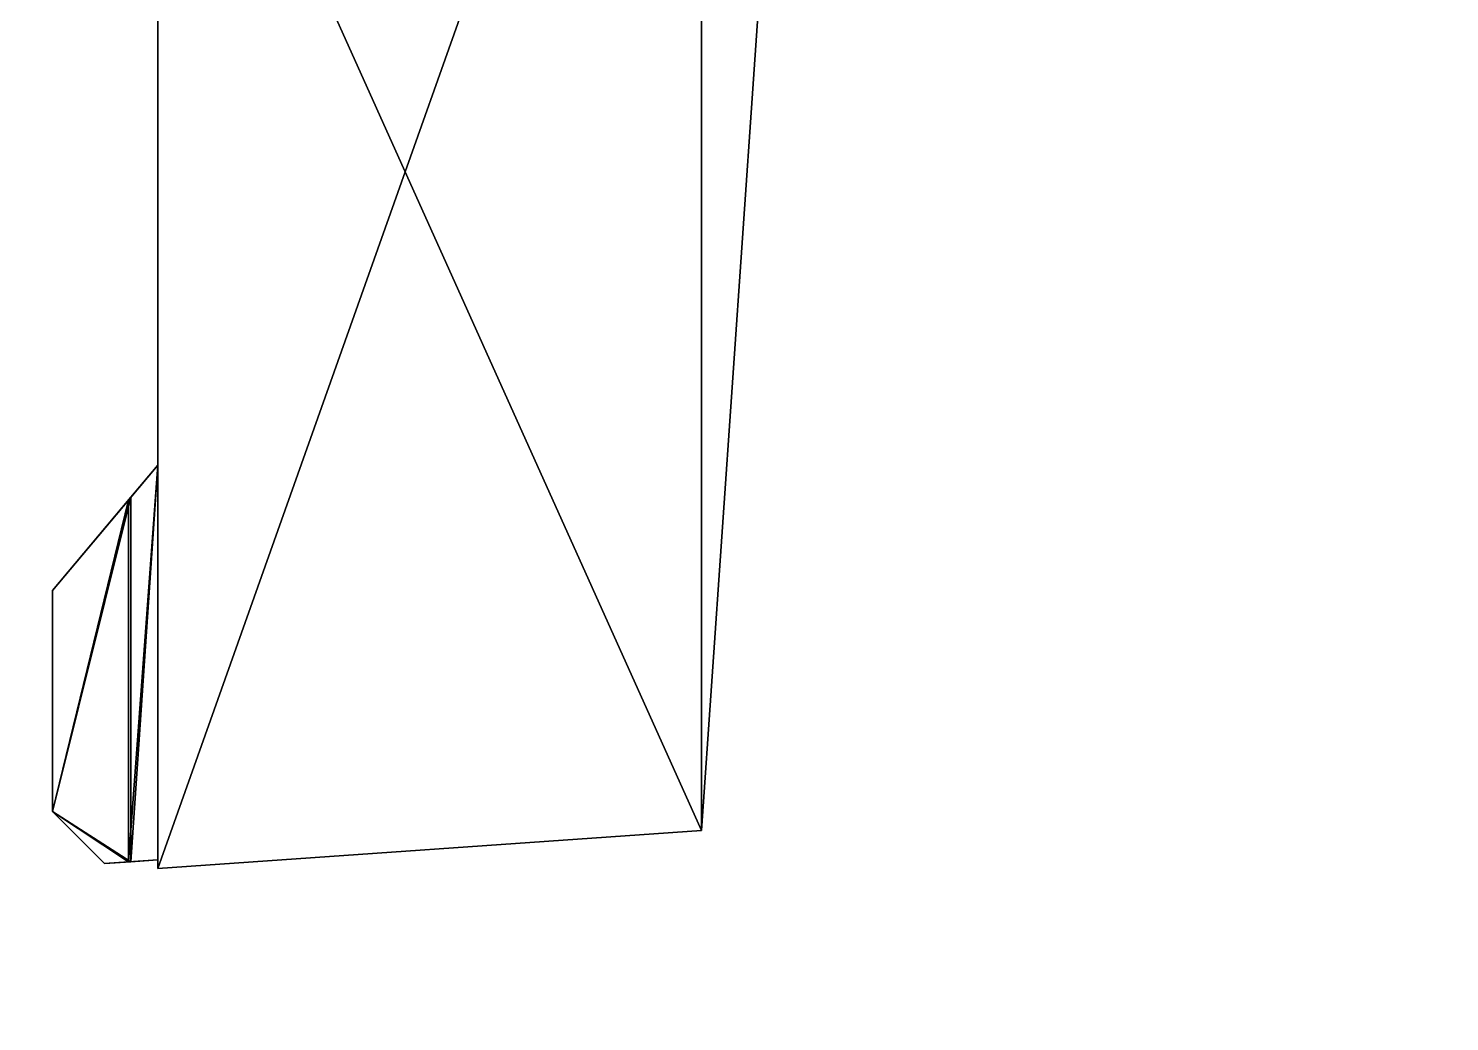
# Model space of a CAD drawing. Extents: x -469 to 3226, y 1395 to 4288.
# Drawn here: x 333.2 to 387.9, y 2044.2 to 2082.4 of the extents above; entities that cross this region are included whole.
import ezdxf

# ---------------------------------------------------------------- set-up
doc = ezdxf.new("R2010")
doc.units = 0
for name, color, linetype in [('LAYER0', 7, 'CONTINUOUS'), ('LAYER1', 7, 'CONTINUOUS'), ('LAYER15', 253, 'CONTINUOUS'), ('LAYER18', 253, 'CONTINUOUS'), ('LAYER21', 253, 'CONTINUOUS'), ('LAYER24', 253, 'CONTINUOUS'), ('LAYER27', 253, 'CONTINUOUS'), ('LAYER3', 7, 'CONTINUOUS'), ('LAYER4', 7, 'CONTINUOUS')]:
    doc.layers.add(name, color=color, linetype=linetype)

msp = doc.modelspace()

# ---------------------------------------------------------------- linework, layer by layer
at = {"layer": 'LAYER0', "invisible_edges": 1}
for points in [[(3116.174, 4288.024, -5), (-468.8259, 1395.024, -5), (-468.8259, 4288.024, -5), (3116.174, 4288.024, -5)], [(-468.8259, 1395.024, -5), (3116.174, 4288.024, -5), (3116.174, 1395.024, -5), (-468.8259, 1395.024, -5)], [(3116.174, 1395.024), (-468.8259, 4288.024), (-468.8259, 1395.024), (3116.174, 1395.024)], [(-468.8259, 4288.024), (3116.174, 1395.024), (3116.174, 4288.024), (-468.8259, 4288.024)]]:
    msp.add_3dface(points, dxfattribs=at)
at = {"layer": 'LAYER15'}
for points in [[(338.1741, 2050.066, 191.8), (359.0996, 2051.53, 191.8), (359.0996, 2109.035, 191.8), (338.1741, 2050.066, 191.8)], [(338.1741, 2050.066, 191.8), (359.0996, 2109.035, 191.8), (338.1741, 2098.064, 191.8), (338.1741, 2050.066, 191.8)], [(359.0996, 2051.53, 174.2), (338.1741, 2098.064, 174.2), (359.0996, 2109.035, 174.2), (359.0996, 2051.53, 174.2)], [(359.0996, 2109.035, 175.6), (363.0741, 2109.035, 175.6), (359.0996, 2051.53, 175.6), (359.0996, 2109.035, 175.6)], [(363.0741, 2109.035, 190.4), (359.0996, 2109.035, 190.4), (359.0996, 2051.53, 190.4), (363.0741, 2109.035, 190.4)], [(363.0741, 2109.035, 190.4), (359.0996, 2051.53, 190.4), (359.0996, 2051.53, 175.6), (363.0741, 2109.035, 190.4)], [(363.0741, 2109.035, 190.4), (359.0996, 2051.53, 175.6), (363.0741, 2109.035, 175.6), (363.0741, 2109.035, 190.4)], [(359.0996, 2109.035, 174.2), (359.0996, 2109.035, 175.6), (359.0996, 2051.53, 175.6), (359.0996, 2109.035, 174.2)], [(359.0996, 2109.035, 174.2), (359.0996, 2051.53, 175.6), (359.0996, 2051.53, 174.2), (359.0996, 2109.035, 174.2)], [(359.0996, 2051.53, 191.8), (359.0996, 2051.53, 190.4), (359.0996, 2109.035, 191.8), (359.0996, 2051.53, 191.8)], [(359.0996, 2109.035, 191.8), (359.0996, 2051.53, 190.4), (359.0996, 2109.035, 190.4), (359.0996, 2109.035, 191.8)], [(338.1741, 2050.066, 174.2), (338.1741, 2050.066, 191.8), (338.1741, 2098.064, 191.8), (338.1741, 2050.066, 174.2)], [(338.1741, 2050.066, 174.2), (338.1741, 2098.064, 191.8), (338.1741, 2098.064, 174.2), (338.1741, 2050.066, 174.2)], [(359.0996, 2051.53, 174.2), (338.1741, 2050.066, 174.2), (338.1741, 2098.064, 174.2), (359.0996, 2051.53, 174.2)], [(338.1741, 2065.589, 191.1709), (337.0501, 2064.25, 191.525), (337.1424, 2064.359, 192.125), (338.1741, 2065.589, 191.1709)], [(337.0501, 2064.25, 191.525), (338.1741, 2065.589, 191.1709), (337.0501, 2050.315, 191.525), (337.0501, 2064.25, 191.525)], [(337.0501, 2050.315, 191.525), (338.1741, 2065.589, 191.1709), (338.1741, 2050.394, 191.1709), (337.0501, 2050.315, 191.525)], [(337.0501, 2064.25, 174.475), (338.1741, 2065.589, 174.8291), (337.1424, 2064.359, 173.875), (337.0501, 2064.25, 174.475)], [(338.1741, 2065.589, 174.8291), (337.0501, 2064.25, 174.475), (337.0501, 2050.315, 174.475), (338.1741, 2065.589, 174.8291)], [(338.1741, 2065.589, 174.8291), (337.0501, 2050.315, 174.475), (338.1741, 2050.394, 174.8291), (338.1741, 2065.589, 174.8291)], [(338.1741, 2050.394, 191.8), (338.1741, 2065.589, 191.8), (337.1424, 2050.322, 192.125), (338.1741, 2050.394, 191.8)], [(337.1424, 2050.322, 192.125), (338.1741, 2065.589, 191.8), (337.1424, 2064.359, 192.125), (337.1424, 2050.322, 192.125)], [(338.1741, 2065.589, 191.1709), (337.1424, 2064.359, 192.125), (338.1741, 2065.589, 191.8), (338.1741, 2065.589, 191.1709)], [(338.1741, 2065.589, 174.2), (338.1741, 2050.394, 174.2), (337.1424, 2050.322, 173.875), (338.1741, 2065.589, 174.2)], [(338.1741, 2065.589, 174.2), (337.1424, 2050.322, 173.875), (337.1424, 2064.359, 173.875), (338.1741, 2065.589, 174.2)], [(337.1424, 2064.359, 173.875), (338.1741, 2065.589, 174.8291), (338.1741, 2065.589, 174.2), (337.1424, 2064.359, 173.875)], [(337.1424, 2064.359, 192.125), (334.1241, 2060.762, 192.125), (334.1241, 2052.255, 192.125), (337.1424, 2064.359, 192.125)], [(337.1424, 2064.359, 192.125), (334.1241, 2052.255, 192.125), (337.1424, 2050.322, 192.125), (337.1424, 2064.359, 192.125)], [(337.0501, 2064.25, 191.525), (334.1241, 2060.762, 192.125), (337.1424, 2064.359, 192.125), (337.0501, 2064.25, 191.525)], [(334.1241, 2060.762, 173.875), (337.1424, 2064.359, 173.875), (334.1241, 2052.255, 173.875), (334.1241, 2060.762, 173.875)], [(334.1241, 2052.255, 173.875), (337.1424, 2064.359, 173.875), (337.1424, 2050.322, 173.875), (334.1241, 2052.255, 173.875)], [(334.1241, 2060.762, 173.875), (337.0501, 2064.25, 174.475), (337.1424, 2064.359, 173.875), (334.1241, 2060.762, 173.875)], [(337.0501, 2064.25, 191.525), (334.1241, 2060.762, 191.525), (334.1241, 2060.762, 192.125), (337.0501, 2064.25, 191.525)], [(334.1241, 2060.762, 191.525), (337.0501, 2064.25, 191.525), (334.1241, 2052.255, 191.525), (334.1241, 2060.762, 191.525)], [(334.1241, 2052.255, 191.525), (337.0501, 2064.25, 191.525), (337.0501, 2050.315, 191.525), (334.1241, 2052.255, 191.525)], [(334.1241, 2060.762, 174.475), (337.0501, 2064.25, 174.475), (334.1241, 2060.762, 173.875), (334.1241, 2060.762, 174.475)], [(337.0501, 2064.25, 174.475), (334.1241, 2060.762, 174.475), (334.1241, 2052.255, 174.475), (337.0501, 2064.25, 174.475)], [(337.0501, 2064.25, 174.475), (334.1241, 2052.255, 174.475), (337.0501, 2050.315, 174.475), (337.0501, 2064.25, 174.475)], [(334.1241, 2060.762, 191.525), (334.1241, 2052.255, 191.525), (334.1241, 2052.255, 192.125), (334.1241, 2060.762, 191.525)], [(334.1241, 2060.762, 191.525), (334.1241, 2052.255, 192.125), (334.1241, 2060.762, 192.125), (334.1241, 2060.762, 191.525)], [(334.1241, 2052.255, 174.475), (334.1241, 2060.762, 174.475), (334.1241, 2052.255, 173.875), (334.1241, 2052.255, 174.475)], [(334.1241, 2052.255, 173.875), (334.1241, 2060.762, 174.475), (334.1241, 2060.762, 173.875), (334.1241, 2052.255, 173.875)], [(336.1241, 2050.255, 192.125), (337.1424, 2050.322, 192.125), (334.1241, 2052.255, 192.125), (336.1241, 2050.255, 192.125)], [(336.1241, 2050.255, 191.525), (334.1241, 2052.255, 191.525), (337.0501, 2050.315, 191.525), (336.1241, 2050.255, 191.525)], [(337.1424, 2050.322, 173.875), (336.1241, 2050.255, 173.875), (334.1241, 2052.255, 173.875), (337.1424, 2050.322, 173.875)], [(334.1241, 2052.255, 174.475), (336.1241, 2050.255, 174.475), (337.0501, 2050.315, 174.475), (334.1241, 2052.255, 174.475)], [(334.1241, 2052.255, 191.525), (336.1241, 2050.255, 191.525), (334.1241, 2052.255, 192.125), (334.1241, 2052.255, 191.525)], [(334.1241, 2052.255, 192.125), (336.1241, 2050.255, 191.525), (336.1241, 2050.255, 192.125), (334.1241, 2052.255, 192.125)], [(336.1241, 2050.255, 174.475), (334.1241, 2052.255, 174.475), (334.1241, 2052.255, 173.875), (336.1241, 2050.255, 174.475)], [(336.1241, 2050.255, 174.475), (334.1241, 2052.255, 173.875), (336.1241, 2050.255, 173.875), (336.1241, 2050.255, 174.475)], [(338.1741, 2050.066, 174.2), (359.0996, 2051.53, 174.2), (338.1741, 2050.066, 191.8), (338.1741, 2050.066, 174.2)], [(338.1741, 2050.066, 191.8), (359.0996, 2051.53, 174.2), (359.0996, 2051.53, 191.8), (338.1741, 2050.066, 191.8)], [(336.1241, 2050.255, 192.125), (337.0501, 2050.315, 191.525), (337.1424, 2050.322, 192.125), (336.1241, 2050.255, 192.125)], [(337.0501, 2050.315, 174.475), (336.1241, 2050.255, 173.875), (337.1424, 2050.322, 173.875), (337.0501, 2050.315, 174.475)], [(336.1241, 2050.255, 191.525), (337.0501, 2050.315, 191.525), (336.1241, 2050.255, 192.125), (336.1241, 2050.255, 191.525)], [(337.0501, 2050.315, 174.475), (336.1241, 2050.255, 174.475), (336.1241, 2050.255, 173.875), (337.0501, 2050.315, 174.475)], [(338.1741, 2050.394, 191.1709), (337.1424, 2050.322, 192.125), (337.0501, 2050.315, 191.525), (338.1741, 2050.394, 191.1709)], [(337.1424, 2050.322, 173.875), (338.1741, 2050.394, 174.8291), (337.0501, 2050.315, 174.475), (337.1424, 2050.322, 173.875)], [(338.1741, 2050.394, 191.1709), (338.1741, 2050.394, 191.8), (337.1424, 2050.322, 192.125), (338.1741, 2050.394, 191.1709)], [(338.1741, 2050.394, 174.2), (338.1741, 2050.394, 174.8291), (337.1424, 2050.322, 173.875), (338.1741, 2050.394, 174.2)]]:
    msp.add_3dface(points, dxfattribs=at)
at = {"layer": 'LAYER18'}
for points in [[(338.1741, 2050.066, 715.3), (359.0996, 2051.53, 715.3), (359.0996, 2109.035, 715.3), (338.1741, 2050.066, 715.3)], [(338.1741, 2050.066, 715.3), (359.0996, 2109.035, 715.3), (338.1741, 2098.064, 715.3), (338.1741, 2050.066, 715.3)], [(359.0996, 2051.53, 697.7), (338.1741, 2098.064, 697.7), (359.0996, 2109.035, 697.7), (359.0996, 2051.53, 697.7)], [(359.0996, 2109.035, 699.1), (363.0741, 2109.035, 699.1), (359.0996, 2051.53, 699.1), (359.0996, 2109.035, 699.1)], [(363.0741, 2109.035, 713.9), (359.0996, 2109.035, 713.9), (359.0996, 2051.53, 713.9), (363.0741, 2109.035, 713.9)], [(363.0741, 2109.035, 713.9), (359.0996, 2051.53, 713.9), (359.0996, 2051.53, 699.1), (363.0741, 2109.035, 713.9)], [(363.0741, 2109.035, 713.9), (359.0996, 2051.53, 699.1), (363.0741, 2109.035, 699.1), (363.0741, 2109.035, 713.9)], [(359.0996, 2109.035, 697.7), (359.0996, 2109.035, 699.1), (359.0996, 2051.53, 699.1), (359.0996, 2109.035, 697.7)], [(359.0996, 2109.035, 697.7), (359.0996, 2051.53, 699.1), (359.0996, 2051.53, 697.7), (359.0996, 2109.035, 697.7)], [(359.0996, 2051.53, 715.3), (359.0996, 2051.53, 713.9), (359.0996, 2109.035, 715.3), (359.0996, 2051.53, 715.3)], [(359.0996, 2109.035, 715.3), (359.0996, 2051.53, 713.9), (359.0996, 2109.035, 713.9), (359.0996, 2109.035, 715.3)], [(338.1741, 2050.066, 697.7), (338.1741, 2050.066, 715.3), (338.1741, 2098.064, 715.3), (338.1741, 2050.066, 697.7)], [(338.1741, 2050.066, 697.7), (338.1741, 2098.064, 715.3), (338.1741, 2098.064, 697.7), (338.1741, 2050.066, 697.7)], [(359.0996, 2051.53, 697.7), (338.1741, 2050.066, 697.7), (338.1741, 2098.064, 697.7), (359.0996, 2051.53, 697.7)], [(338.1741, 2065.589, 714.671), (337.0501, 2064.25, 715.025), (337.1424, 2064.359, 715.625), (338.1741, 2065.589, 714.671)], [(337.0501, 2064.25, 715.025), (338.1741, 2065.589, 714.671), (337.0501, 2050.315, 715.025), (337.0501, 2064.25, 715.025)], [(337.0501, 2050.315, 715.025), (338.1741, 2065.589, 714.671), (338.1741, 2050.394, 714.671), (337.0501, 2050.315, 715.025)], [(337.0501, 2064.25, 697.975), (338.1741, 2065.589, 698.329), (337.1424, 2064.359, 697.375), (337.0501, 2064.25, 697.975)], [(338.1741, 2065.589, 698.329), (337.0501, 2064.25, 697.975), (337.0501, 2050.315, 697.975), (338.1741, 2065.589, 698.329)], [(338.1741, 2065.589, 698.329), (337.0501, 2050.315, 697.975), (338.1741, 2050.394, 698.329), (338.1741, 2065.589, 698.329)], [(338.1741, 2050.394, 715.3), (338.1741, 2065.589, 715.3), (337.1424, 2050.322, 715.625), (338.1741, 2050.394, 715.3)], [(337.1424, 2050.322, 715.625), (338.1741, 2065.589, 715.3), (337.1424, 2064.359, 715.625), (337.1424, 2050.322, 715.625)], [(338.1741, 2065.589, 714.671), (337.1424, 2064.359, 715.625), (338.1741, 2065.589, 715.3), (338.1741, 2065.589, 714.671)], [(338.1741, 2065.589, 697.7), (338.1741, 2050.394, 697.7), (337.1424, 2050.322, 697.375), (338.1741, 2065.589, 697.7)], [(338.1741, 2065.589, 697.7), (337.1424, 2050.322, 697.375), (337.1424, 2064.359, 697.375), (338.1741, 2065.589, 697.7)], [(337.1424, 2064.359, 697.375), (338.1741, 2065.589, 698.329), (338.1741, 2065.589, 697.7), (337.1424, 2064.359, 697.375)], [(337.1424, 2064.359, 715.625), (334.1241, 2060.762, 715.625), (334.1241, 2052.255, 715.625), (337.1424, 2064.359, 715.625)], [(337.1424, 2064.359, 715.625), (334.1241, 2052.255, 715.625), (337.1424, 2050.322, 715.625), (337.1424, 2064.359, 715.625)], [(337.0501, 2064.25, 715.025), (334.1241, 2060.762, 715.625), (337.1424, 2064.359, 715.625), (337.0501, 2064.25, 715.025)], [(334.1241, 2060.762, 697.375), (337.1424, 2064.359, 697.375), (334.1241, 2052.255, 697.375), (334.1241, 2060.762, 697.375)], [(334.1241, 2052.255, 697.375), (337.1424, 2064.359, 697.375), (337.1424, 2050.322, 697.375), (334.1241, 2052.255, 697.375)], [(334.1241, 2060.762, 697.375), (337.0501, 2064.25, 697.975), (337.1424, 2064.359, 697.375), (334.1241, 2060.762, 697.375)], [(337.0501, 2064.25, 715.025), (334.1241, 2060.762, 715.025), (334.1241, 2060.762, 715.625), (337.0501, 2064.25, 715.025)], [(334.1241, 2060.762, 715.025), (337.0501, 2064.25, 715.025), (334.1241, 2052.255, 715.025), (334.1241, 2060.762, 715.025)], [(334.1241, 2052.255, 715.025), (337.0501, 2064.25, 715.025), (337.0501, 2050.315, 715.025), (334.1241, 2052.255, 715.025)], [(334.1241, 2060.762, 697.975), (337.0501, 2064.25, 697.975), (334.1241, 2060.762, 697.375), (334.1241, 2060.762, 697.975)], [(337.0501, 2064.25, 697.975), (334.1241, 2060.762, 697.975), (334.1241, 2052.255, 697.975), (337.0501, 2064.25, 697.975)], [(337.0501, 2064.25, 697.975), (334.1241, 2052.255, 697.975), (337.0501, 2050.315, 697.975), (337.0501, 2064.25, 697.975)], [(334.1241, 2060.762, 715.025), (334.1241, 2052.255, 715.025), (334.1241, 2052.255, 715.625), (334.1241, 2060.762, 715.025)], [(334.1241, 2060.762, 715.025), (334.1241, 2052.255, 715.625), (334.1241, 2060.762, 715.625), (334.1241, 2060.762, 715.025)], [(334.1241, 2052.255, 697.975), (334.1241, 2060.762, 697.975), (334.1241, 2052.255, 697.375), (334.1241, 2052.255, 697.975)], [(334.1241, 2052.255, 697.375), (334.1241, 2060.762, 697.975), (334.1241, 2060.762, 697.375), (334.1241, 2052.255, 697.375)], [(336.1241, 2050.255, 715.625), (337.1424, 2050.322, 715.625), (334.1241, 2052.255, 715.625), (336.1241, 2050.255, 715.625)], [(336.1241, 2050.255, 715.025), (334.1241, 2052.255, 715.025), (337.0501, 2050.315, 715.025), (336.1241, 2050.255, 715.025)], [(337.1424, 2050.322, 697.375), (336.1241, 2050.255, 697.375), (334.1241, 2052.255, 697.375), (337.1424, 2050.322, 697.375)], [(334.1241, 2052.255, 697.975), (336.1241, 2050.255, 697.975), (337.0501, 2050.315, 697.975), (334.1241, 2052.255, 697.975)], [(334.1241, 2052.255, 715.025), (336.1241, 2050.255, 715.025), (334.1241, 2052.255, 715.625), (334.1241, 2052.255, 715.025)], [(334.1241, 2052.255, 715.625), (336.1241, 2050.255, 715.025), (336.1241, 2050.255, 715.625), (334.1241, 2052.255, 715.625)], [(336.1241, 2050.255, 697.975), (334.1241, 2052.255, 697.975), (334.1241, 2052.255, 697.375), (336.1241, 2050.255, 697.975)], [(336.1241, 2050.255, 697.975), (334.1241, 2052.255, 697.375), (336.1241, 2050.255, 697.375), (336.1241, 2050.255, 697.975)], [(338.1741, 2050.066, 697.7), (359.0996, 2051.53, 697.7), (338.1741, 2050.066, 715.3), (338.1741, 2050.066, 697.7)], [(338.1741, 2050.066, 715.3), (359.0996, 2051.53, 697.7), (359.0996, 2051.53, 715.3), (338.1741, 2050.066, 715.3)], [(336.1241, 2050.255, 715.625), (337.0501, 2050.315, 715.025), (337.1424, 2050.322, 715.625), (336.1241, 2050.255, 715.625)], [(337.0501, 2050.315, 697.975), (336.1241, 2050.255, 697.375), (337.1424, 2050.322, 697.375), (337.0501, 2050.315, 697.975)], [(336.1241, 2050.255, 715.025), (337.0501, 2050.315, 715.025), (336.1241, 2050.255, 715.625), (336.1241, 2050.255, 715.025)], [(337.0501, 2050.315, 697.975), (336.1241, 2050.255, 697.975), (336.1241, 2050.255, 697.375), (337.0501, 2050.315, 697.975)], [(338.1741, 2050.394, 714.671), (337.1424, 2050.322, 715.625), (337.0501, 2050.315, 715.025), (338.1741, 2050.394, 714.671)], [(337.1424, 2050.322, 697.375), (338.1741, 2050.394, 698.329), (337.0501, 2050.315, 697.975), (337.1424, 2050.322, 697.375)], [(338.1741, 2050.394, 714.671), (338.1741, 2050.394, 715.3), (337.1424, 2050.322, 715.625), (338.1741, 2050.394, 714.671)], [(338.1741, 2050.394, 697.7), (338.1741, 2050.394, 698.329), (337.1424, 2050.322, 697.375), (338.1741, 2050.394, 697.7)]]:
    msp.add_3dface(points, dxfattribs=at)
at = {"layer": 'LAYER21'}
for points in [[(338.1741, 2050.066, 1238.8), (359.0996, 2051.53, 1238.8), (359.0996, 2109.035, 1238.8), (338.1741, 2050.066, 1238.8)], [(338.1741, 2050.066, 1238.8), (359.0996, 2109.035, 1238.8), (338.1741, 2098.064, 1238.8), (338.1741, 2050.066, 1238.8)], [(359.0996, 2051.53, 1221.2), (338.1741, 2098.064, 1221.2), (359.0996, 2109.035, 1221.2), (359.0996, 2051.53, 1221.2)], [(359.0996, 2109.035, 1222.6), (363.0741, 2109.035, 1222.6), (359.0996, 2051.53, 1222.6), (359.0996, 2109.035, 1222.6)], [(363.0741, 2109.035, 1237.4), (359.0996, 2109.035, 1237.4), (359.0996, 2051.53, 1237.4), (363.0741, 2109.035, 1237.4)], [(363.0741, 2109.035, 1237.4), (359.0996, 2051.53, 1237.4), (359.0996, 2051.53, 1222.6), (363.0741, 2109.035, 1237.4)], [(363.0741, 2109.035, 1237.4), (359.0996, 2051.53, 1222.6), (363.0741, 2109.035, 1222.6), (363.0741, 2109.035, 1237.4)], [(359.0996, 2109.035, 1221.2), (359.0996, 2109.035, 1222.6), (359.0996, 2051.53, 1222.6), (359.0996, 2109.035, 1221.2)], [(359.0996, 2109.035, 1221.2), (359.0996, 2051.53, 1222.6), (359.0996, 2051.53, 1221.2), (359.0996, 2109.035, 1221.2)], [(359.0996, 2051.53, 1238.8), (359.0996, 2051.53, 1237.4), (359.0996, 2109.035, 1238.8), (359.0996, 2051.53, 1238.8)], [(359.0996, 2109.035, 1238.8), (359.0996, 2051.53, 1237.4), (359.0996, 2109.035, 1237.4), (359.0996, 2109.035, 1238.8)], [(338.1741, 2050.066, 1221.2), (338.1741, 2050.066, 1238.8), (338.1741, 2098.064, 1238.8), (338.1741, 2050.066, 1221.2)], [(338.1741, 2050.066, 1221.2), (338.1741, 2098.064, 1238.8), (338.1741, 2098.064, 1221.2), (338.1741, 2050.066, 1221.2)], [(359.0996, 2051.53, 1221.2), (338.1741, 2050.066, 1221.2), (338.1741, 2098.064, 1221.2), (359.0996, 2051.53, 1221.2)], [(338.1741, 2065.589, 1238.171), (337.0501, 2064.25, 1238.525), (337.1424, 2064.359, 1239.125), (338.1741, 2065.589, 1238.171)], [(337.0501, 2064.25, 1238.525), (338.1741, 2065.589, 1238.171), (337.0501, 2050.315, 1238.525), (337.0501, 2064.25, 1238.525)], [(337.0501, 2050.315, 1238.525), (338.1741, 2065.589, 1238.171), (338.1741, 2050.394, 1238.171), (337.0501, 2050.315, 1238.525)], [(337.0501, 2064.25, 1221.475), (338.1741, 2065.589, 1221.829), (337.1424, 2064.359, 1220.875), (337.0501, 2064.25, 1221.475)], [(338.1741, 2065.589, 1221.829), (337.0501, 2064.25, 1221.475), (337.0501, 2050.315, 1221.475), (338.1741, 2065.589, 1221.829)], [(338.1741, 2065.589, 1221.829), (337.0501, 2050.315, 1221.475), (338.1741, 2050.394, 1221.829), (338.1741, 2065.589, 1221.829)], [(338.1741, 2050.394, 1238.8), (338.1741, 2065.589, 1238.8), (337.1424, 2050.322, 1239.125), (338.1741, 2050.394, 1238.8)], [(337.1424, 2050.322, 1239.125), (338.1741, 2065.589, 1238.8), (337.1424, 2064.359, 1239.125), (337.1424, 2050.322, 1239.125)], [(338.1741, 2065.589, 1238.171), (337.1424, 2064.359, 1239.125), (338.1741, 2065.589, 1238.8), (338.1741, 2065.589, 1238.171)], [(338.1741, 2065.589, 1221.2), (338.1741, 2050.394, 1221.2), (337.1424, 2050.322, 1220.875), (338.1741, 2065.589, 1221.2)], [(338.1741, 2065.589, 1221.2), (337.1424, 2050.322, 1220.875), (337.1424, 2064.359, 1220.875), (338.1741, 2065.589, 1221.2)], [(337.1424, 2064.359, 1220.875), (338.1741, 2065.589, 1221.829), (338.1741, 2065.589, 1221.2), (337.1424, 2064.359, 1220.875)], [(337.1424, 2064.359, 1239.125), (334.1241, 2060.762, 1239.125), (334.1241, 2052.255, 1239.125), (337.1424, 2064.359, 1239.125)], [(337.1424, 2064.359, 1239.125), (334.1241, 2052.255, 1239.125), (337.1424, 2050.322, 1239.125), (337.1424, 2064.359, 1239.125)], [(337.0501, 2064.25, 1238.525), (334.1241, 2060.762, 1239.125), (337.1424, 2064.359, 1239.125), (337.0501, 2064.25, 1238.525)], [(334.1241, 2060.762, 1220.875), (337.1424, 2064.359, 1220.875), (334.1241, 2052.255, 1220.875), (334.1241, 2060.762, 1220.875)], [(334.1241, 2052.255, 1220.875), (337.1424, 2064.359, 1220.875), (337.1424, 2050.322, 1220.875), (334.1241, 2052.255, 1220.875)], [(334.1241, 2060.762, 1220.875), (337.0501, 2064.25, 1221.475), (337.1424, 2064.359, 1220.875), (334.1241, 2060.762, 1220.875)], [(337.0501, 2064.25, 1238.525), (334.1241, 2060.762, 1238.525), (334.1241, 2060.762, 1239.125), (337.0501, 2064.25, 1238.525)], [(334.1241, 2060.762, 1238.525), (337.0501, 2064.25, 1238.525), (334.1241, 2052.255, 1238.525), (334.1241, 2060.762, 1238.525)], [(334.1241, 2052.255, 1238.525), (337.0501, 2064.25, 1238.525), (337.0501, 2050.315, 1238.525), (334.1241, 2052.255, 1238.525)], [(334.1241, 2060.762, 1221.475), (337.0501, 2064.25, 1221.475), (334.1241, 2060.762, 1220.875), (334.1241, 2060.762, 1221.475)], [(337.0501, 2064.25, 1221.475), (334.1241, 2060.762, 1221.475), (334.1241, 2052.255, 1221.475), (337.0501, 2064.25, 1221.475)], [(337.0501, 2064.25, 1221.475), (334.1241, 2052.255, 1221.475), (337.0501, 2050.315, 1221.475), (337.0501, 2064.25, 1221.475)], [(334.1241, 2060.762, 1238.525), (334.1241, 2052.255, 1238.525), (334.1241, 2052.255, 1239.125), (334.1241, 2060.762, 1238.525)], [(334.1241, 2060.762, 1238.525), (334.1241, 2052.255, 1239.125), (334.1241, 2060.762, 1239.125), (334.1241, 2060.762, 1238.525)], [(334.1241, 2052.255, 1221.475), (334.1241, 2060.762, 1221.475), (334.1241, 2052.255, 1220.875), (334.1241, 2052.255, 1221.475)], [(334.1241, 2052.255, 1220.875), (334.1241, 2060.762, 1221.475), (334.1241, 2060.762, 1220.875), (334.1241, 2052.255, 1220.875)], [(336.1241, 2050.255, 1239.125), (337.1424, 2050.322, 1239.125), (334.1241, 2052.255, 1239.125), (336.1241, 2050.255, 1239.125)], [(336.1241, 2050.255, 1238.525), (334.1241, 2052.255, 1238.525), (337.0501, 2050.315, 1238.525), (336.1241, 2050.255, 1238.525)], [(337.1424, 2050.322, 1220.875), (336.1241, 2050.255, 1220.875), (334.1241, 2052.255, 1220.875), (337.1424, 2050.322, 1220.875)], [(334.1241, 2052.255, 1221.475), (336.1241, 2050.255, 1221.475), (337.0501, 2050.315, 1221.475), (334.1241, 2052.255, 1221.475)], [(334.1241, 2052.255, 1238.525), (336.1241, 2050.255, 1238.525), (334.1241, 2052.255, 1239.125), (334.1241, 2052.255, 1238.525)], [(334.1241, 2052.255, 1239.125), (336.1241, 2050.255, 1238.525), (336.1241, 2050.255, 1239.125), (334.1241, 2052.255, 1239.125)], [(336.1241, 2050.255, 1221.475), (334.1241, 2052.255, 1221.475), (334.1241, 2052.255, 1220.875), (336.1241, 2050.255, 1221.475)], [(336.1241, 2050.255, 1221.475), (334.1241, 2052.255, 1220.875), (336.1241, 2050.255, 1220.875), (336.1241, 2050.255, 1221.475)], [(338.1741, 2050.066, 1221.2), (359.0996, 2051.53, 1221.2), (338.1741, 2050.066, 1238.8), (338.1741, 2050.066, 1221.2)], [(338.1741, 2050.066, 1238.8), (359.0996, 2051.53, 1221.2), (359.0996, 2051.53, 1238.8), (338.1741, 2050.066, 1238.8)], [(336.1241, 2050.255, 1239.125), (337.0501, 2050.315, 1238.525), (337.1424, 2050.322, 1239.125), (336.1241, 2050.255, 1239.125)], [(337.0501, 2050.315, 1221.475), (336.1241, 2050.255, 1220.875), (337.1424, 2050.322, 1220.875), (337.0501, 2050.315, 1221.475)], [(336.1241, 2050.255, 1238.525), (337.0501, 2050.315, 1238.525), (336.1241, 2050.255, 1239.125), (336.1241, 2050.255, 1238.525)], [(337.0501, 2050.315, 1221.475), (336.1241, 2050.255, 1221.475), (336.1241, 2050.255, 1220.875), (337.0501, 2050.315, 1221.475)], [(338.1741, 2050.394, 1238.171), (337.1424, 2050.322, 1239.125), (337.0501, 2050.315, 1238.525), (338.1741, 2050.394, 1238.171)], [(337.1424, 2050.322, 1220.875), (338.1741, 2050.394, 1221.829), (337.0501, 2050.315, 1221.475), (337.1424, 2050.322, 1220.875)], [(338.1741, 2050.394, 1238.171), (338.1741, 2050.394, 1238.8), (337.1424, 2050.322, 1239.125), (338.1741, 2050.394, 1238.171)], [(338.1741, 2050.394, 1221.2), (338.1741, 2050.394, 1221.829), (337.1424, 2050.322, 1220.875), (338.1741, 2050.394, 1221.2)]]:
    msp.add_3dface(points, dxfattribs=at)
at = {"layer": 'LAYER24'}
for points in [[(338.1741, 2050.066, 1762.3), (359.0996, 2051.53, 1762.3), (359.0996, 2109.035, 1762.3), (338.1741, 2050.066, 1762.3)], [(338.1741, 2050.066, 1762.3), (359.0996, 2109.035, 1762.3), (338.1741, 2098.064, 1762.3), (338.1741, 2050.066, 1762.3)], [(359.0996, 2051.53, 1744.7), (338.1741, 2098.064, 1744.7), (359.0996, 2109.035, 1744.7), (359.0996, 2051.53, 1744.7)], [(359.0996, 2109.035, 1746.1), (363.0741, 2109.035, 1746.1), (359.0996, 2051.53, 1746.1), (359.0996, 2109.035, 1746.1)], [(363.0741, 2109.035, 1760.9), (359.0996, 2109.035, 1760.9), (359.0996, 2051.53, 1760.9), (363.0741, 2109.035, 1760.9)], [(363.0741, 2109.035, 1760.9), (359.0996, 2051.53, 1760.9), (359.0996, 2051.53, 1746.1), (363.0741, 2109.035, 1760.9)], [(363.0741, 2109.035, 1760.9), (359.0996, 2051.53, 1746.1), (363.0741, 2109.035, 1746.1), (363.0741, 2109.035, 1760.9)], [(359.0996, 2109.035, 1744.7), (359.0996, 2109.035, 1746.1), (359.0996, 2051.53, 1746.1), (359.0996, 2109.035, 1744.7)], [(359.0996, 2109.035, 1744.7), (359.0996, 2051.53, 1746.1), (359.0996, 2051.53, 1744.7), (359.0996, 2109.035, 1744.7)], [(359.0996, 2051.53, 1762.3), (359.0996, 2051.53, 1760.9), (359.0996, 2109.035, 1762.3), (359.0996, 2051.53, 1762.3)], [(359.0996, 2109.035, 1762.3), (359.0996, 2051.53, 1760.9), (359.0996, 2109.035, 1760.9), (359.0996, 2109.035, 1762.3)], [(338.1741, 2050.066, 1744.7), (338.1741, 2050.066, 1762.3), (338.1741, 2098.064, 1762.3), (338.1741, 2050.066, 1744.7)], [(338.1741, 2050.066, 1744.7), (338.1741, 2098.064, 1762.3), (338.1741, 2098.064, 1744.7), (338.1741, 2050.066, 1744.7)], [(359.0996, 2051.53, 1744.7), (338.1741, 2050.066, 1744.7), (338.1741, 2098.064, 1744.7), (359.0996, 2051.53, 1744.7)], [(338.1741, 2065.589, 1761.671), (337.0501, 2064.25, 1762.025), (337.1424, 2064.359, 1762.625), (338.1741, 2065.589, 1761.671)], [(337.0501, 2064.25, 1762.025), (338.1741, 2065.589, 1761.671), (337.0501, 2050.315, 1762.025), (337.0501, 2064.25, 1762.025)], [(337.0501, 2050.315, 1762.025), (338.1741, 2065.589, 1761.671), (338.1741, 2050.394, 1761.671), (337.0501, 2050.315, 1762.025)], [(337.0501, 2064.25, 1744.975), (338.1741, 2065.589, 1745.329), (337.1424, 2064.359, 1744.375), (337.0501, 2064.25, 1744.975)], [(338.1741, 2065.589, 1745.329), (337.0501, 2064.25, 1744.975), (337.0501, 2050.315, 1744.975), (338.1741, 2065.589, 1745.329)], [(338.1741, 2065.589, 1745.329), (337.0501, 2050.315, 1744.975), (338.1741, 2050.394, 1745.329), (338.1741, 2065.589, 1745.329)], [(338.1741, 2050.394, 1762.3), (338.1741, 2065.589, 1762.3), (337.1424, 2050.322, 1762.625), (338.1741, 2050.394, 1762.3)], [(337.1424, 2050.322, 1762.625), (338.1741, 2065.589, 1762.3), (337.1424, 2064.359, 1762.625), (337.1424, 2050.322, 1762.625)], [(338.1741, 2065.589, 1761.671), (337.1424, 2064.359, 1762.625), (338.1741, 2065.589, 1762.3), (338.1741, 2065.589, 1761.671)], [(338.1741, 2065.589, 1744.7), (338.1741, 2050.394, 1744.7), (337.1424, 2050.322, 1744.375), (338.1741, 2065.589, 1744.7)], [(338.1741, 2065.589, 1744.7), (337.1424, 2050.322, 1744.375), (337.1424, 2064.359, 1744.375), (338.1741, 2065.589, 1744.7)], [(337.1424, 2064.359, 1744.375), (338.1741, 2065.589, 1745.329), (338.1741, 2065.589, 1744.7), (337.1424, 2064.359, 1744.375)], [(337.1424, 2064.359, 1762.625), (334.1241, 2060.762, 1762.625), (334.1241, 2052.255, 1762.625), (337.1424, 2064.359, 1762.625)], [(337.1424, 2064.359, 1762.625), (334.1241, 2052.255, 1762.625), (337.1424, 2050.322, 1762.625), (337.1424, 2064.359, 1762.625)], [(337.0501, 2064.25, 1762.025), (334.1241, 2060.762, 1762.625), (337.1424, 2064.359, 1762.625), (337.0501, 2064.25, 1762.025)], [(334.1241, 2060.762, 1744.375), (337.1424, 2064.359, 1744.375), (334.1241, 2052.255, 1744.375), (334.1241, 2060.762, 1744.375)], [(334.1241, 2052.255, 1744.375), (337.1424, 2064.359, 1744.375), (337.1424, 2050.322, 1744.375), (334.1241, 2052.255, 1744.375)], [(334.1241, 2060.762, 1744.375), (337.0501, 2064.25, 1744.975), (337.1424, 2064.359, 1744.375), (334.1241, 2060.762, 1744.375)], [(337.0501, 2064.25, 1762.025), (334.1241, 2060.762, 1762.025), (334.1241, 2060.762, 1762.625), (337.0501, 2064.25, 1762.025)], [(334.1241, 2060.762, 1762.025), (337.0501, 2064.25, 1762.025), (334.1241, 2052.255, 1762.025), (334.1241, 2060.762, 1762.025)], [(334.1241, 2052.255, 1762.025), (337.0501, 2064.25, 1762.025), (337.0501, 2050.315, 1762.025), (334.1241, 2052.255, 1762.025)], [(334.1241, 2060.762, 1744.975), (337.0501, 2064.25, 1744.975), (334.1241, 2060.762, 1744.375), (334.1241, 2060.762, 1744.975)], [(337.0501, 2064.25, 1744.975), (334.1241, 2060.762, 1744.975), (334.1241, 2052.255, 1744.975), (337.0501, 2064.25, 1744.975)], [(337.0501, 2064.25, 1744.975), (334.1241, 2052.255, 1744.975), (337.0501, 2050.315, 1744.975), (337.0501, 2064.25, 1744.975)], [(334.1241, 2060.762, 1762.025), (334.1241, 2052.255, 1762.025), (334.1241, 2052.255, 1762.625), (334.1241, 2060.762, 1762.025)], [(334.1241, 2060.762, 1762.025), (334.1241, 2052.255, 1762.625), (334.1241, 2060.762, 1762.625), (334.1241, 2060.762, 1762.025)], [(334.1241, 2052.255, 1744.975), (334.1241, 2060.762, 1744.975), (334.1241, 2052.255, 1744.375), (334.1241, 2052.255, 1744.975)], [(334.1241, 2052.255, 1744.375), (334.1241, 2060.762, 1744.975), (334.1241, 2060.762, 1744.375), (334.1241, 2052.255, 1744.375)], [(336.1241, 2050.255, 1762.625), (337.1424, 2050.322, 1762.625), (334.1241, 2052.255, 1762.625), (336.1241, 2050.255, 1762.625)], [(336.1241, 2050.255, 1762.025), (334.1241, 2052.255, 1762.025), (337.0501, 2050.315, 1762.025), (336.1241, 2050.255, 1762.025)], [(337.1424, 2050.322, 1744.375), (336.1241, 2050.255, 1744.375), (334.1241, 2052.255, 1744.375), (337.1424, 2050.322, 1744.375)], [(334.1241, 2052.255, 1744.975), (336.1241, 2050.255, 1744.975), (337.0501, 2050.315, 1744.975), (334.1241, 2052.255, 1744.975)], [(334.1241, 2052.255, 1762.025), (336.1241, 2050.255, 1762.025), (334.1241, 2052.255, 1762.625), (334.1241, 2052.255, 1762.025)], [(334.1241, 2052.255, 1762.625), (336.1241, 2050.255, 1762.025), (336.1241, 2050.255, 1762.625), (334.1241, 2052.255, 1762.625)], [(336.1241, 2050.255, 1744.975), (334.1241, 2052.255, 1744.975), (334.1241, 2052.255, 1744.375), (336.1241, 2050.255, 1744.975)], [(336.1241, 2050.255, 1744.975), (334.1241, 2052.255, 1744.375), (336.1241, 2050.255, 1744.375), (336.1241, 2050.255, 1744.975)], [(338.1741, 2050.066, 1744.7), (359.0996, 2051.53, 1744.7), (338.1741, 2050.066, 1762.3), (338.1741, 2050.066, 1744.7)], [(338.1741, 2050.066, 1762.3), (359.0996, 2051.53, 1744.7), (359.0996, 2051.53, 1762.3), (338.1741, 2050.066, 1762.3)], [(336.1241, 2050.255, 1762.625), (337.0501, 2050.315, 1762.025), (337.1424, 2050.322, 1762.625), (336.1241, 2050.255, 1762.625)], [(337.0501, 2050.315, 1744.975), (336.1241, 2050.255, 1744.375), (337.1424, 2050.322, 1744.375), (337.0501, 2050.315, 1744.975)], [(336.1241, 2050.255, 1762.025), (337.0501, 2050.315, 1762.025), (336.1241, 2050.255, 1762.625), (336.1241, 2050.255, 1762.025)], [(337.0501, 2050.315, 1744.975), (336.1241, 2050.255, 1744.975), (336.1241, 2050.255, 1744.375), (337.0501, 2050.315, 1744.975)], [(338.1741, 2050.394, 1761.671), (337.1424, 2050.322, 1762.625), (337.0501, 2050.315, 1762.025), (338.1741, 2050.394, 1761.671)], [(337.1424, 2050.322, 1744.375), (338.1741, 2050.394, 1745.329), (337.0501, 2050.315, 1744.975), (337.1424, 2050.322, 1744.375)], [(338.1741, 2050.394, 1761.671), (338.1741, 2050.394, 1762.3), (337.1424, 2050.322, 1762.625), (338.1741, 2050.394, 1761.671)], [(338.1741, 2050.394, 1744.7), (338.1741, 2050.394, 1745.329), (337.1424, 2050.322, 1744.375), (338.1741, 2050.394, 1744.7)]]:
    msp.add_3dface(points, dxfattribs=at)
at = {"layer": 'LAYER27'}
for points in [[(338.1741, 2050.066, 2285.8), (359.0996, 2051.53, 2285.8), (359.0996, 2109.035, 2285.8), (338.1741, 2050.066, 2285.8)], [(338.1741, 2050.066, 2285.8), (359.0996, 2109.035, 2285.8), (338.1741, 2098.064, 2285.8), (338.1741, 2050.066, 2285.8)], [(359.0996, 2051.53, 2268.2), (338.1741, 2098.064, 2268.2), (359.0996, 2109.035, 2268.2), (359.0996, 2051.53, 2268.2)], [(359.0996, 2109.035, 2269.6), (363.0741, 2109.035, 2269.6), (359.0996, 2051.53, 2269.6), (359.0996, 2109.035, 2269.6)], [(363.0741, 2109.035, 2284.4), (359.0996, 2109.035, 2284.4), (359.0996, 2051.53, 2284.4), (363.0741, 2109.035, 2284.4)], [(363.0741, 2109.035, 2284.4), (359.0996, 2051.53, 2284.4), (359.0996, 2051.53, 2269.6), (363.0741, 2109.035, 2284.4)], [(363.0741, 2109.035, 2284.4), (359.0996, 2051.53, 2269.6), (363.0741, 2109.035, 2269.6), (363.0741, 2109.035, 2284.4)], [(359.0996, 2109.035, 2268.2), (359.0996, 2109.035, 2269.6), (359.0996, 2051.53, 2269.6), (359.0996, 2109.035, 2268.2)], [(359.0996, 2109.035, 2268.2), (359.0996, 2051.53, 2269.6), (359.0996, 2051.53, 2268.2), (359.0996, 2109.035, 2268.2)], [(359.0996, 2051.53, 2285.8), (359.0996, 2051.53, 2284.4), (359.0996, 2109.035, 2285.8), (359.0996, 2051.53, 2285.8)], [(359.0996, 2109.035, 2285.8), (359.0996, 2051.53, 2284.4), (359.0996, 2109.035, 2284.4), (359.0996, 2109.035, 2285.8)], [(338.1741, 2050.066, 2268.2), (338.1741, 2050.066, 2285.8), (338.1741, 2098.064, 2285.8), (338.1741, 2050.066, 2268.2)], [(338.1741, 2050.066, 2268.2), (338.1741, 2098.064, 2285.8), (338.1741, 2098.064, 2268.2), (338.1741, 2050.066, 2268.2)], [(359.0996, 2051.53, 2268.2), (338.1741, 2050.066, 2268.2), (338.1741, 2098.064, 2268.2), (359.0996, 2051.53, 2268.2)], [(338.1741, 2065.589, 2285.171), (337.0501, 2064.25, 2285.525), (337.1424, 2064.359, 2286.125), (338.1741, 2065.589, 2285.171)], [(337.0501, 2064.25, 2285.525), (338.1741, 2065.589, 2285.171), (337.0501, 2050.315, 2285.525), (337.0501, 2064.25, 2285.525)], [(337.0501, 2050.315, 2285.525), (338.1741, 2065.589, 2285.171), (338.1741, 2050.394, 2285.171), (337.0501, 2050.315, 2285.525)], [(337.0501, 2064.25, 2268.475), (338.1741, 2065.589, 2268.829), (337.1424, 2064.359, 2267.875), (337.0501, 2064.25, 2268.475)], [(338.1741, 2065.589, 2268.829), (337.0501, 2064.25, 2268.475), (337.0501, 2050.315, 2268.475), (338.1741, 2065.589, 2268.829)], [(338.1741, 2065.589, 2268.829), (337.0501, 2050.315, 2268.475), (338.1741, 2050.394, 2268.829), (338.1741, 2065.589, 2268.829)], [(338.1741, 2050.394, 2285.8), (338.1741, 2065.589, 2285.8), (337.1424, 2050.322, 2286.125), (338.1741, 2050.394, 2285.8)], [(337.1424, 2050.322, 2286.125), (338.1741, 2065.589, 2285.8), (337.1424, 2064.359, 2286.125), (337.1424, 2050.322, 2286.125)], [(338.1741, 2065.589, 2285.171), (337.1424, 2064.359, 2286.125), (338.1741, 2065.589, 2285.8), (338.1741, 2065.589, 2285.171)], [(338.1741, 2065.589, 2268.2), (338.1741, 2050.394, 2268.2), (337.1424, 2050.322, 2267.875), (338.1741, 2065.589, 2268.2)], [(338.1741, 2065.589, 2268.2), (337.1424, 2050.322, 2267.875), (337.1424, 2064.359, 2267.875), (338.1741, 2065.589, 2268.2)], [(337.1424, 2064.359, 2267.875), (338.1741, 2065.589, 2268.829), (338.1741, 2065.589, 2268.2), (337.1424, 2064.359, 2267.875)], [(337.1424, 2064.359, 2286.125), (334.1241, 2060.762, 2286.125), (334.1241, 2052.255, 2286.125), (337.1424, 2064.359, 2286.125)], [(337.1424, 2064.359, 2286.125), (334.1241, 2052.255, 2286.125), (337.1424, 2050.322, 2286.125), (337.1424, 2064.359, 2286.125)], [(337.0501, 2064.25, 2285.525), (334.1241, 2060.762, 2286.125), (337.1424, 2064.359, 2286.125), (337.0501, 2064.25, 2285.525)], [(334.1241, 2060.762, 2267.875), (337.1424, 2064.359, 2267.875), (334.1241, 2052.255, 2267.875), (334.1241, 2060.762, 2267.875)], [(334.1241, 2052.255, 2267.875), (337.1424, 2064.359, 2267.875), (337.1424, 2050.322, 2267.875), (334.1241, 2052.255, 2267.875)], [(334.1241, 2060.762, 2267.875), (337.0501, 2064.25, 2268.475), (337.1424, 2064.359, 2267.875), (334.1241, 2060.762, 2267.875)], [(337.0501, 2064.25, 2285.525), (334.1241, 2060.762, 2285.525), (334.1241, 2060.762, 2286.125), (337.0501, 2064.25, 2285.525)], [(334.1241, 2060.762, 2285.525), (337.0501, 2064.25, 2285.525), (334.1241, 2052.255, 2285.525), (334.1241, 2060.762, 2285.525)], [(334.1241, 2052.255, 2285.525), (337.0501, 2064.25, 2285.525), (337.0501, 2050.315, 2285.525), (334.1241, 2052.255, 2285.525)], [(334.1241, 2060.762, 2268.475), (337.0501, 2064.25, 2268.475), (334.1241, 2060.762, 2267.875), (334.1241, 2060.762, 2268.475)], [(337.0501, 2064.25, 2268.475), (334.1241, 2060.762, 2268.475), (334.1241, 2052.255, 2268.475), (337.0501, 2064.25, 2268.475)], [(337.0501, 2064.25, 2268.475), (334.1241, 2052.255, 2268.475), (337.0501, 2050.315, 2268.475), (337.0501, 2064.25, 2268.475)], [(334.1241, 2060.762, 2285.525), (334.1241, 2052.255, 2285.525), (334.1241, 2052.255, 2286.125), (334.1241, 2060.762, 2285.525)], [(334.1241, 2060.762, 2285.525), (334.1241, 2052.255, 2286.125), (334.1241, 2060.762, 2286.125), (334.1241, 2060.762, 2285.525)], [(334.1241, 2052.255, 2268.475), (334.1241, 2060.762, 2268.475), (334.1241, 2052.255, 2267.875), (334.1241, 2052.255, 2268.475)], [(334.1241, 2052.255, 2267.875), (334.1241, 2060.762, 2268.475), (334.1241, 2060.762, 2267.875), (334.1241, 2052.255, 2267.875)], [(336.1241, 2050.255, 2286.125), (337.1424, 2050.322, 2286.125), (334.1241, 2052.255, 2286.125), (336.1241, 2050.255, 2286.125)], [(336.1241, 2050.255, 2285.525), (334.1241, 2052.255, 2285.525), (337.0501, 2050.315, 2285.525), (336.1241, 2050.255, 2285.525)], [(337.1424, 2050.322, 2267.875), (336.1241, 2050.255, 2267.875), (334.1241, 2052.255, 2267.875), (337.1424, 2050.322, 2267.875)], [(334.1241, 2052.255, 2268.475), (336.1241, 2050.255, 2268.475), (337.0501, 2050.315, 2268.475), (334.1241, 2052.255, 2268.475)], [(334.1241, 2052.255, 2285.525), (336.1241, 2050.255, 2285.525), (334.1241, 2052.255, 2286.125), (334.1241, 2052.255, 2285.525)], [(334.1241, 2052.255, 2286.125), (336.1241, 2050.255, 2285.525), (336.1241, 2050.255, 2286.125), (334.1241, 2052.255, 2286.125)], [(336.1241, 2050.255, 2268.475), (334.1241, 2052.255, 2268.475), (334.1241, 2052.255, 2267.875), (336.1241, 2050.255, 2268.475)], [(336.1241, 2050.255, 2268.475), (334.1241, 2052.255, 2267.875), (336.1241, 2050.255, 2267.875), (336.1241, 2050.255, 2268.475)], [(338.1741, 2050.066, 2268.2), (359.0996, 2051.53, 2268.2), (338.1741, 2050.066, 2285.8), (338.1741, 2050.066, 2268.2)], [(338.1741, 2050.066, 2285.8), (359.0996, 2051.53, 2268.2), (359.0996, 2051.53, 2285.8), (338.1741, 2050.066, 2285.8)], [(336.1241, 2050.255, 2286.125), (337.0501, 2050.315, 2285.525), (337.1424, 2050.322, 2286.125), (336.1241, 2050.255, 2286.125)], [(337.0501, 2050.315, 2268.475), (336.1241, 2050.255, 2267.875), (337.1424, 2050.322, 2267.875), (337.0501, 2050.315, 2268.475)], [(336.1241, 2050.255, 2285.525), (337.0501, 2050.315, 2285.525), (336.1241, 2050.255, 2286.125), (336.1241, 2050.255, 2285.525)], [(337.0501, 2050.315, 2268.475), (336.1241, 2050.255, 2268.475), (336.1241, 2050.255, 2267.875), (337.0501, 2050.315, 2268.475)], [(338.1741, 2050.394, 2285.171), (337.1424, 2050.322, 2286.125), (337.0501, 2050.315, 2285.525), (338.1741, 2050.394, 2285.171)], [(337.1424, 2050.322, 2267.875), (338.1741, 2050.394, 2268.829), (337.0501, 2050.315, 2268.475), (337.1424, 2050.322, 2267.875)], [(338.1741, 2050.394, 2285.171), (338.1741, 2050.394, 2285.8), (337.1424, 2050.322, 2286.125), (338.1741, 2050.394, 2285.171)], [(338.1741, 2050.394, 2268.2), (338.1741, 2050.394, 2268.829), (337.1424, 2050.322, 2267.875), (338.1741, 2050.394, 2268.2)]]:
    msp.add_3dface(points, dxfattribs=at)
at = {"layer": 'LAYER3', "invisible_edges": 1}
for points in [[(778.1741, 1560.024, 2379), (-235.8259, 2140.024, 2379), (-235.8259, 1560.024, 2379), (778.1741, 1560.024, 2379)], [(-235.8259, 2140.024, 2379), (778.1741, 1560.024, 2379), (778.1741, 2140.024, 2379), (-235.8259, 2140.024, 2379)], [(778.1741, 2140.024, 2361), (-235.8259, 1560.024, 2361), (-235.8259, 2140.024, 2361), (778.1741, 2140.024, 2361)], [(-235.8259, 1560.024, 2361), (778.1741, 2140.024, 2361), (778.1741, 1560.024, 2361), (-235.8259, 1560.024, 2361)]]:
    msp.add_3dface(points, dxfattribs=at)
at = {"layer": 'LAYER4', "invisible_edges": 1}
for points in [[(-235.8259, 1560.024, 80), (778.1741, 2140.024, 80), (778.1741, 1560.024, 80), (-235.8259, 1560.024, 80)], [(778.1741, 2140.024, 80), (-235.8259, 1560.024, 80), (-235.8259, 2140.024, 80), (778.1741, 2140.024, 80)], [(-235.8259, 2140.024, 98), (778.1741, 1560.024, 98), (778.1741, 2140.024, 98), (-235.8259, 2140.024, 98)], [(778.1741, 1560.024, 98), (-235.8259, 2140.024, 98), (-235.8259, 1560.024, 98), (778.1741, 1560.024, 98)]]:
    msp.add_3dface(points, dxfattribs=at)

# ---------------------------------------------------------------- meshes
at = {"layer": 'LAYER1'}
mesh = msp.add_polymesh((5, 2), dxfattribs=at)
for k, corner in enumerate([(2966.174, 1545.024, 2430), (2966.174, 4138.024, 2430), (-318.8259, 1545.024, 2430), (2966.174, 1545.024, 2430), (-318.8259, 4138.024, 2430), (-318.8259, 1545.024, 2430), (2966.174, 4138.024, 2430), (-318.8259, 4138.024, 2430), (3116.174, 4288.024, 2430), (-468.8259, 4288.024, 2430)]):
    mesh.set_mesh_vertex(divmod(k, 2), corner)

doc.saveas('drawing.dxf')
